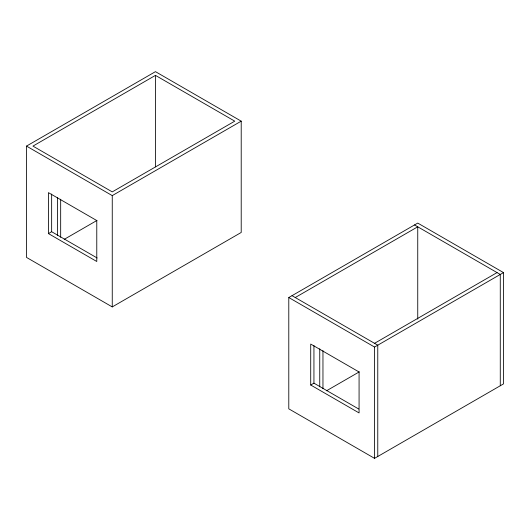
<?xml version="1.0" encoding="UTF-8"?>
<svg xmlns="http://www.w3.org/2000/svg" width="530" height="530" viewBox="0 0 530 530"><rect width="100%" height="100%" fill="white"/><g stroke="black" fill="none" stroke-linecap="round" stroke-linejoin="round"><path stroke-width="0.79" d="M26.5 146.101L155.456 71.649L241.21 121.158L241.21 232.465L112.254 306.916L26.5 257.408L26.5 146.101L112.254 195.61L241.21 121.158M155.456 75.373L32.946 146.101L112.254 191.886L234.757 121.158L155.456 75.373L155.456 166.89M48.422 233.584L96.778 261.502L96.778 220.553L48.422 192.635L48.422 233.584L51.648 231.723L97.162 257.997M64.236 239.341L97.016 220.414M288.79 297.535L417.746 223.084L503.5 272.592L503.5 383.899L374.544 458.351L288.79 408.842L288.79 297.535L374.544 347.044L503.5 272.592M295.243 297.535L417.746 226.807L417.746 319.146M374.544 343.321L497.054 272.592M310.712 385.012L359.075 412.936L359.075 371.987L310.712 344.069L310.712 385.012L313.939 383.157L358.737 409.021M326.526 390.776L359.307 371.848M414.52 224.945L500.274 274.454L500.274 385.76M292.017 295.674L377.771 345.182L377.771 456.489M374.544 347.044L374.544 458.351M322.962 350.641L322.962 388.695M319.742 348.78L319.742 386.834M313.939 345.481L313.939 383.157M112.254 195.61L112.254 306.916M60.672 199.207L60.672 237.261M57.452 197.352L57.452 235.399M51.648 194.046L51.648 231.723"/></g></svg>
